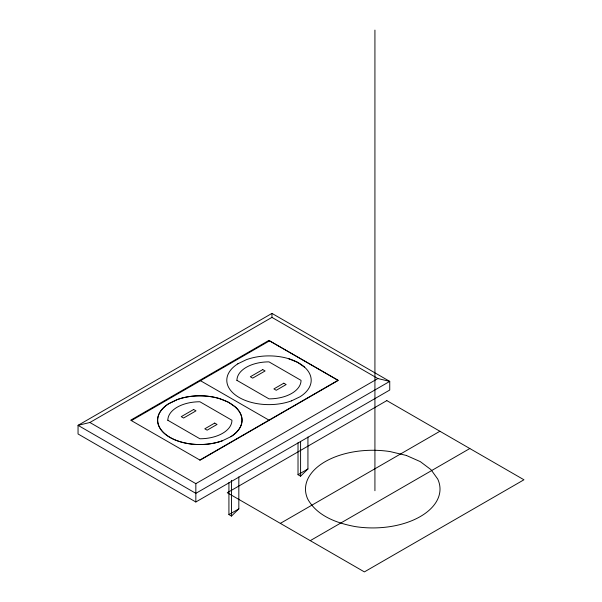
<?xml version="1.0" encoding="UTF-8"?>
<svg xmlns="http://www.w3.org/2000/svg" width="602" height="602" viewBox="0 0 602 602"><rect width="100%" height="100%" fill="white"/><g stroke="black" fill="none" stroke-linecap="round" stroke-linejoin="round"><path stroke-width="0.9" d="M228.918 482.623L228.918 514.597L231.484 516.08L238.828 508.878L238.828 476.904M298.02 442.726L298.02 474.7L300.586 476.182L307.931 468.981L307.931 437.007M271.953 313.394L78.049 425.343L78.049 433.974L195.838 501.985L389.742 390.036L389.742 381.397L271.953 313.394L271.953 317.382L89.894 422.491L78.049 425.343L195.838 493.347L389.742 381.397L377.898 378.553L271.953 317.382M268.989 340.363L130.664 420.196L200.105 460.176L338.189 380.456L268.868 340.431L338.091 380.261L199.766 460.094M131.371 420.602L269.576 340.815M89.894 422.491L195.838 483.654L377.898 378.553M228.918 514.597L238.828 508.878M298.02 474.7L307.931 468.981M280.336 523.379L439.904 431.258M310.256 540.649L469.823 448.528M237.79 363.819L246.353 359.695A42.2 24.366 0 0 1 301.346 364.616A42.2 24.366 0 0 1 300.074 396.741L291.503 400.864M288.516 358.657L297.531 362.314L304.604 367.19M236.857 380.321L268.989 398.87A32.049 18.504 0 0 0 301.038 380.366L268.989 361.87A32.049 18.504 0 0 0 236.94 380.366M199.766 380.298L268.989 420.151M167.755 420.219L199.887 438.768A32.049 18.504 0 0 0 231.936 420.264L199.887 401.76A32.049 18.504 0 0 0 167.838 420.264M374.926 30.1L374.926 490.72M300.586 441.386L300.586 476.182M231.484 480.343L231.484 516.08M195.838 483.654L195.838 501.985M291.624 400.819A42.2 24.366 0 0 1 236.631 395.898A42.2 24.366 0 0 1 237.91 363.781M222.522 440.717A42.2 24.366 0 0 1 167.529 435.795A42.2 24.366 0 0 1 168.808 403.671L177.251 399.593A42.2 24.366 0 0 1 219.414 398.554L228.429 402.211L235.502 407.087A42.2 24.366 0 0 1 230.972 436.631L222.401 440.754A42.2 24.366 0 0 1 167.409 435.833A42.2 24.366 0 0 1 168.688 403.716L177.131 399.63A42.2 24.366 0 0 1 232.124 404.552A42.2 24.366 0 0 1 230.852 436.676M193.641 409.495L181.232 416.659L183.587 418.021L195.996 410.857L193.641 409.495M262.743 369.598L250.334 376.762L252.689 378.124L265.098 370.96L262.743 369.598M214.688 423.093L204.793 428.812L207.148 430.167L217.044 424.455L214.688 423.093M283.79 383.203L273.895 388.915L276.25 390.277L286.146 384.558L283.79 383.203M386.823 400.608L227.263 492.729L364.383 571.9L523.951 479.779L386.823 400.608M406.388 455.466L390.164 451.59A67.266 38.837 0 0 0 307.78 499.148C317.299 516.253 337.15 523.236 355.346 526.607A67.266 38.837 0 0 0 437.722 479.049L431.002 469.68L420.316 461.636L406.388 455.466"/></g></svg>
